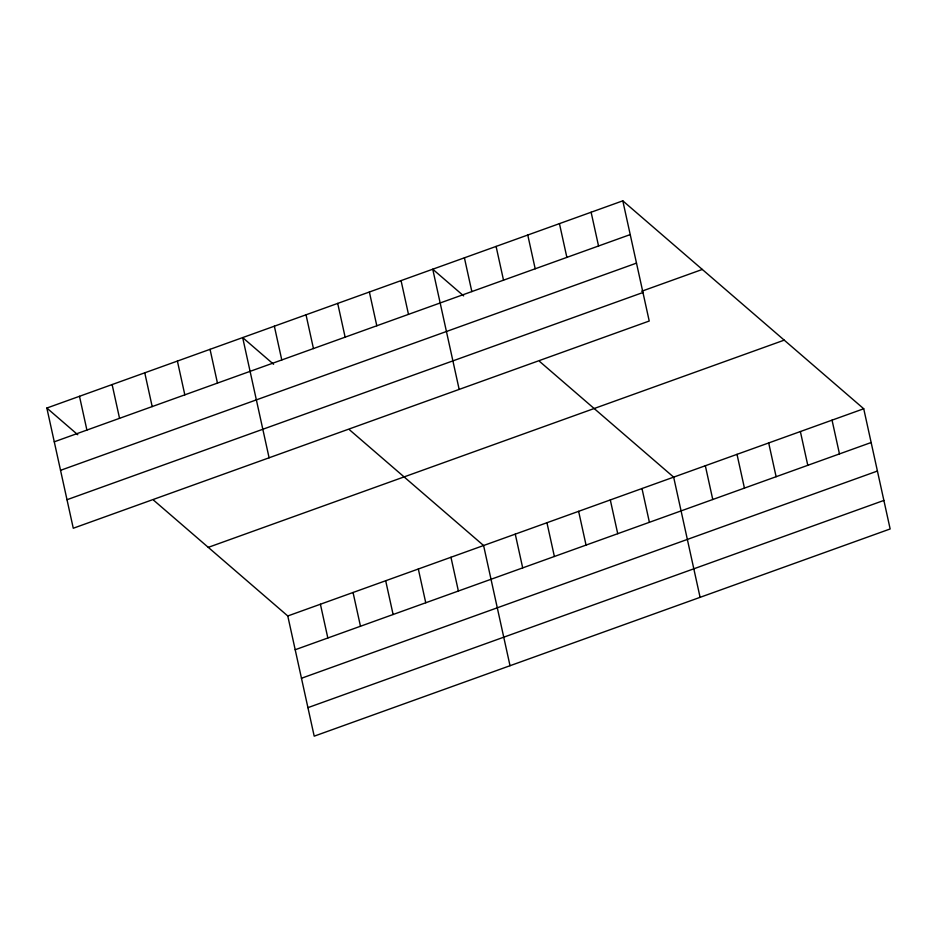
<?xml version="1.0" encoding="UTF-8"?>
<svg xmlns="http://www.w3.org/2000/svg" width="937" height="937" viewBox="0 0 937 937"><rect width="100%" height="100%" fill="white"/><g stroke="black" fill="none" stroke-linecap="round" stroke-linejoin="round"><path stroke-width="1.41" d="M622.8 200.834L649.224 321.028L73.273 528.245L46.85 408.04L622.8 200.834L863.727 408.755L890.15 528.96L314.2 736.166L287.776 615.972L153.656 500.229M54.276 441.807L630.226 234.59M60.542 470.327L636.492 263.121M641.704 291.243L702.305 269.446M67.007 499.714L642.958 292.508M208.272 547.36L784.222 340.143M287.776 615.972L863.727 408.755M295.19 649.739L871.141 442.522M301.468 678.259L877.419 471.042M307.933 707.646L883.884 500.428M463.651 295.893L432.742 269.212L459.165 389.405M539.548 361.389L673.656 477.144L700.091 597.337M273.592 364.27L242.671 337.589L269.095 457.795M349.478 429.767L483.597 545.521L510.021 665.715M46.85 408.04L77.771 434.733M832.044 420.151L839.47 453.918M800.374 431.547L807.788 465.314M768.691 442.943L776.117 476.71M737.009 454.34L744.435 488.107M705.338 465.736L712.764 499.503M591.118 212.23L598.544 245.986M641.986 488.54L649.4 522.296M559.448 223.627L566.873 257.382M610.303 499.936L617.729 533.692M527.765 235.023L535.191 268.778M578.633 511.333L586.047 545.088M496.095 246.419L503.52 280.186M546.95 522.729L554.376 556.484M464.412 257.816L471.838 291.583M515.268 534.125L522.694 567.881M401.059 280.608L408.485 314.375M450.955 557.257L458.38 591.024M369.377 292.004L376.803 325.771M418.324 569.005L425.749 602.772M337.707 303.401L345.132 337.168M385.681 580.741L393.107 614.508M306.024 314.797L313.45 348.564M353.05 592.489L360.476 626.256M274.354 326.193L281.779 359.96M320.407 604.224L327.833 637.992M210.04 349.337L217.454 383.092M177.398 361.073L184.823 394.84M144.766 372.821L152.181 406.576M112.124 384.557L119.549 418.324M79.493 396.304L86.907 430.071"/></g></svg>
